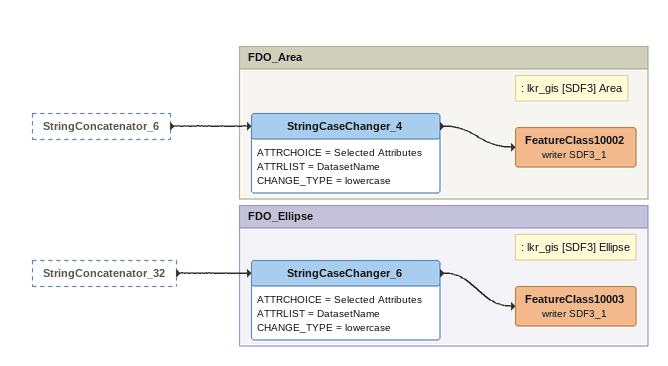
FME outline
StringConcatenator_6 [outside]
    -> StringCaseChanger_4
StringConcatenator_32 [outside]
    -> StringCaseChanger_6

Bookmark: FDO_Area
StringCaseChanger_4
    ATTRCHOICE = Selected Attributes
    ATTRLIST = DatasetName
    CHANGE_TYPE = lowercase
    -> FeatureClass10002 (writer SDF3_1)
Note: : lkr_gis [SDF3] Area
FeatureClass10002 (writer SDF3_1)

Bookmark: FDO_Ellipse
StringCaseChanger_6
    ATTRCHOICE = Selected Attributes
    ATTRLIST = DatasetName
    CHANGE_TYPE = lowercase
    -> FeatureClass10003 (writer SDF3_1)
Note: : lkr_gis [SDF3] Ellipse
FeatureClass10003 (writer SDF3_1)
